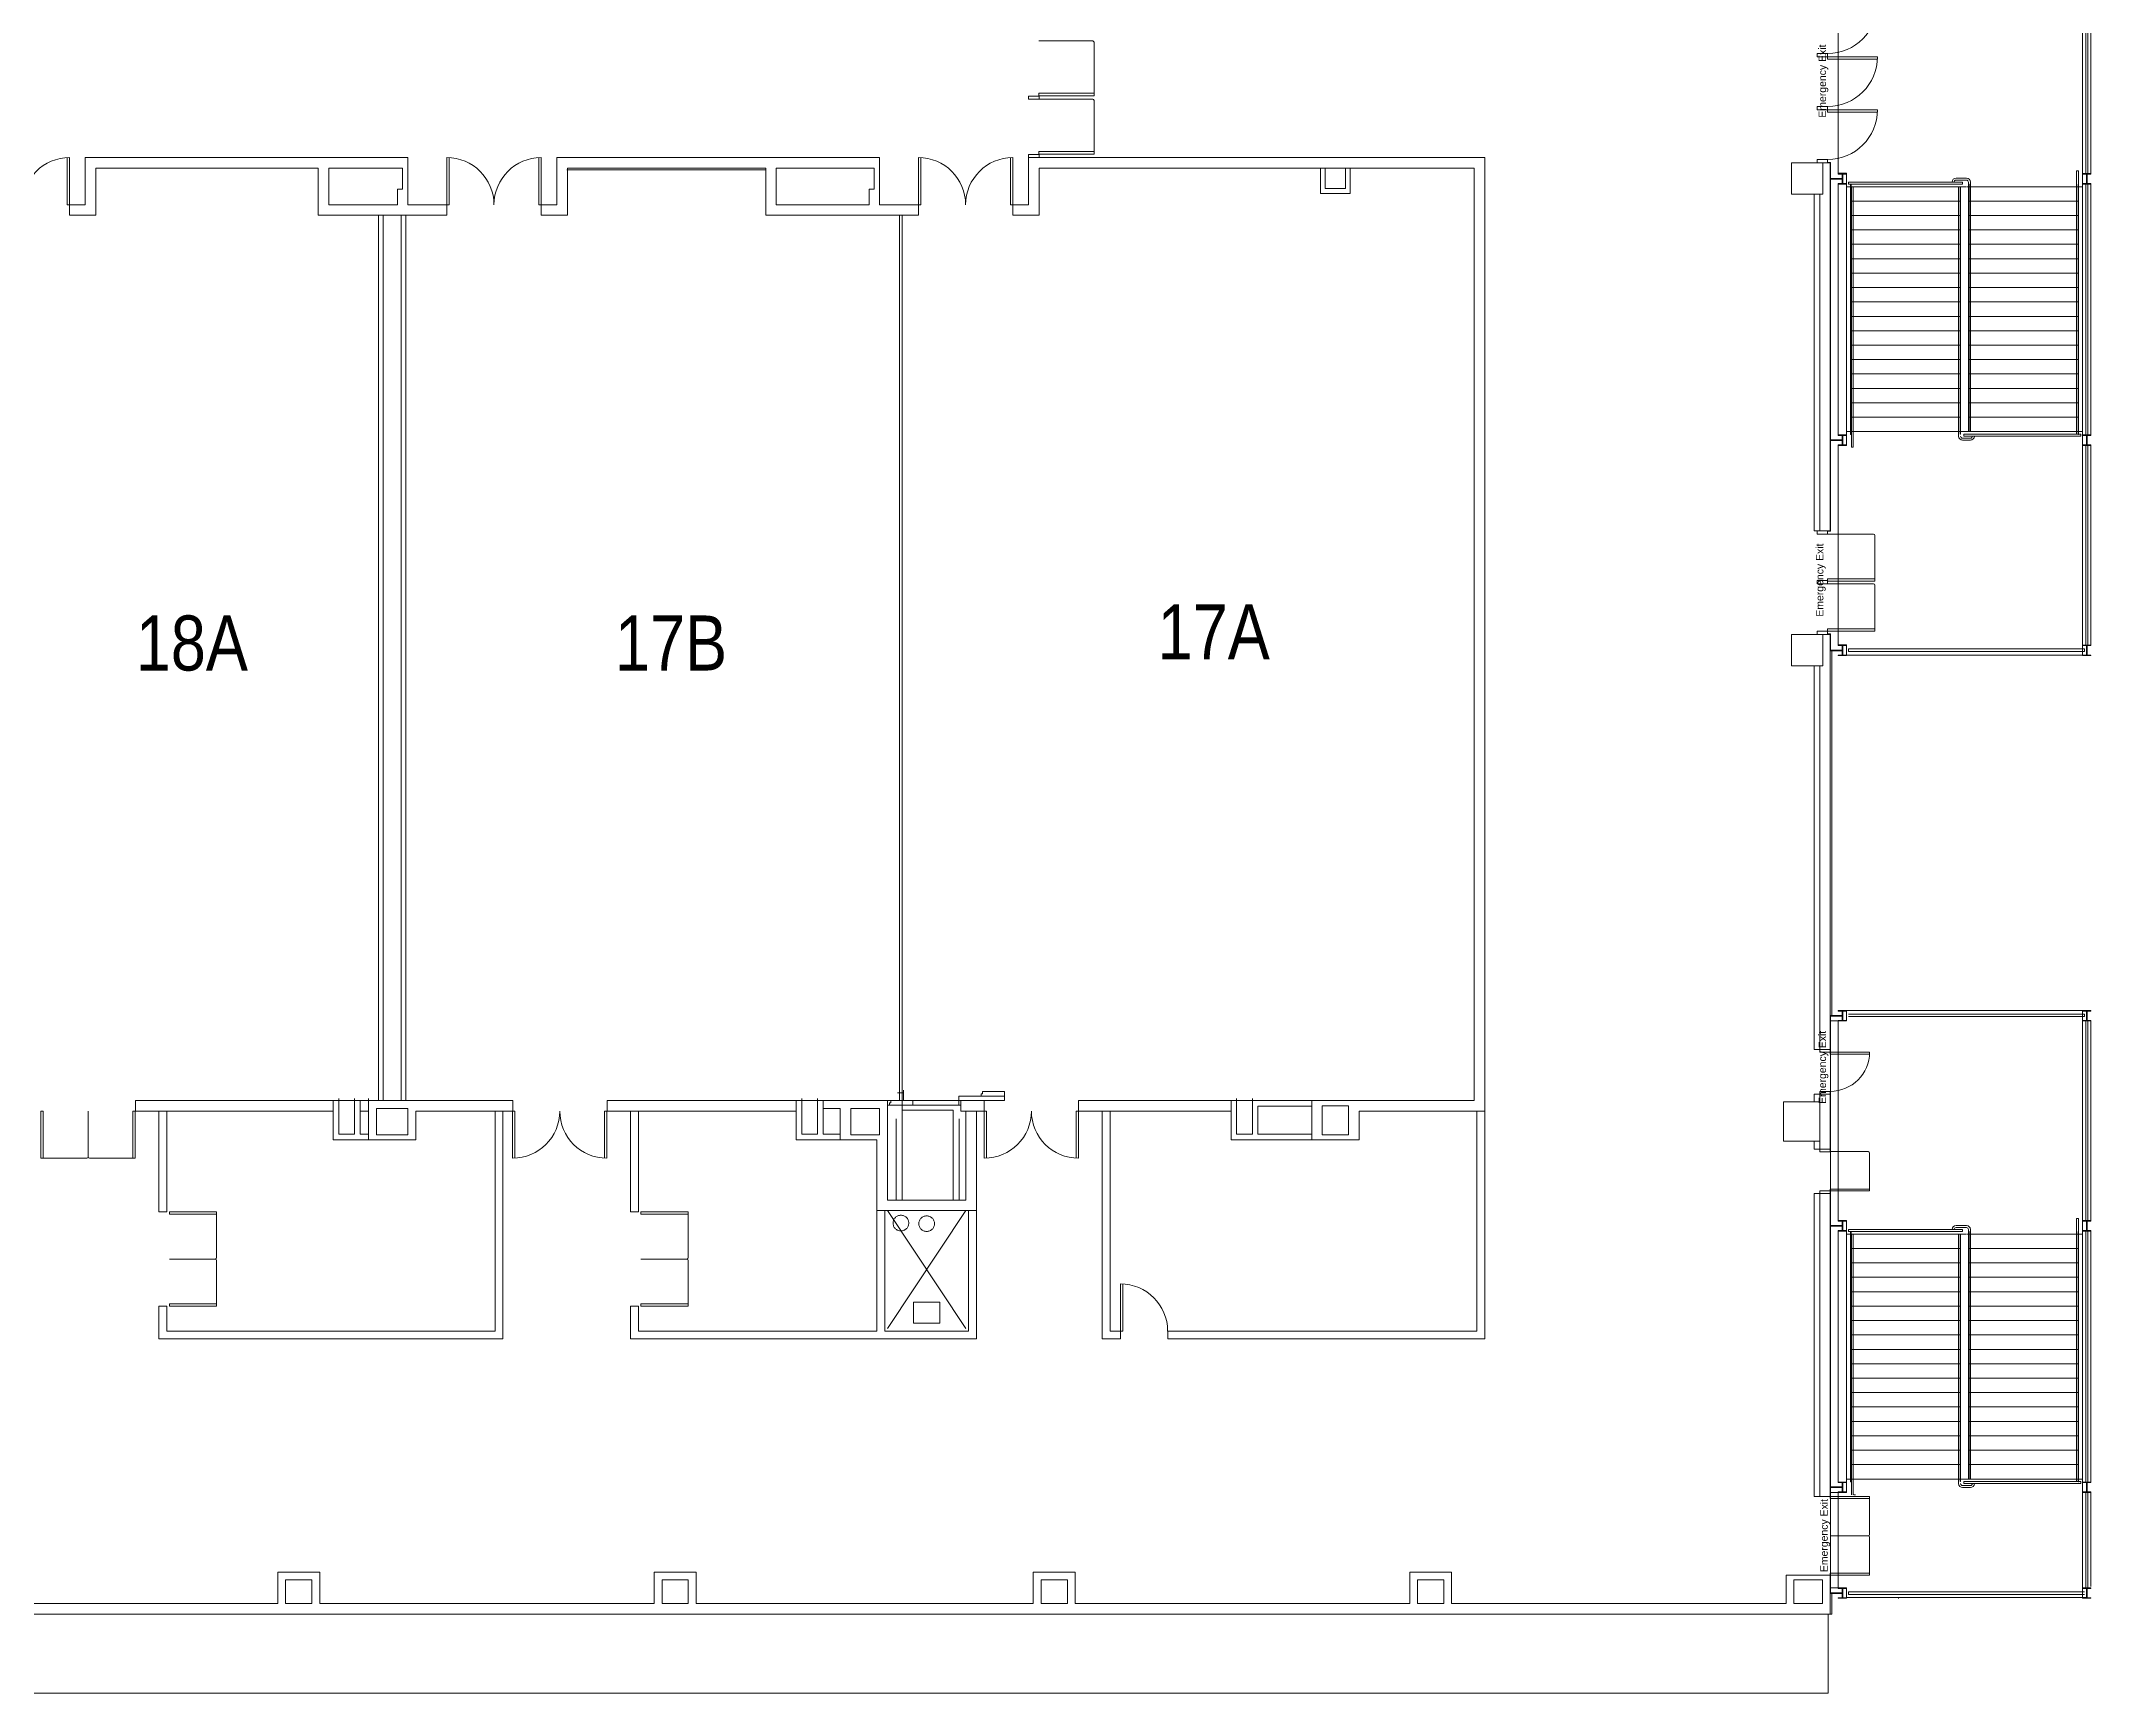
# Model space of a CAD drawing. Header units: inches. Extents: x -3410 to 5259, y -1080 to 3208.
# Drawn here: x 3694 to 5259, y -96 to 1166 of the extents above; entities that cross this region are included whole.
import ezdxf

# ---------------------------------------------------------------- set-up
doc = ezdxf.new("R2010")
doc.units = ezdxf.units.IN
doc.header["$LTSCALE"] = 48
doc.header["$MEASUREMENT"] = 0
for name, color, linetype, lineweight in [('Venue-Airwalls', 7, 'Continuous', 5), ('Venue-Fire Apparatus and Text', 7, 'Continuous', 5), ('Venue-Text-Room ID', 5, 'Continuous', 5), ('Venue-Walls and Doors', 7, 'Continuous', 5)]:
    doc.layers.add(name, color=color, linetype=linetype, lineweight=lineweight)
doc.styles.add('Arial', font='Arial')
doc.styles.add('Arial Narrow', font='ARIALN.TTF')

# ---------------------------------------------------------------- blocks, each defined once
blk = doc.blocks.new('Group-12-1-1')
at = {"layer": 'Venue-Walls and Doors', "color": 7, "linetype": 'Continuous', "flags": 128}
blk.add_lwpolyline([(3668.988, -38.751, 0.41421356), (3706.988, -0.751), (3668.988, -0.751), (3668.988, -2.598), (3706.988, -2.598)], format="xyb", dxfattribs=at)
blk = doc.blocks.new('Group-13-1-1')
at = {"layer": 'Venue-Walls and Doors', "color": 7, "linetype": 'Continuous', "flags": 128}
blk.add_lwpolyline([(3668.988, -79.251, 0.41421356), (3706.988, -41.251), (3668.988, -41.251), (3668.988, -43.098), (3706.988, -43.098)], format="xyb", dxfattribs=at)
blk = doc.blocks.new('Group-14-1-1')
at = {"layer": 'Venue-Walls and Doors', "color": 7, "linetype": 'Continuous', "flags": 128}
blk.add_lwpolyline([(3668.988, -119.751, 0.41421356), (3706.988, -81.751), (3668.988, -81.751), (3668.988, -83.598), (3706.988, -83.598)], format="xyb", dxfattribs=at)
blk = doc.blocks.new('Group-15-1-1')
at = {"layer": 'Venue-Walls and Doors', "color": 7, "linetype": 'Continuous', "flags": 128}
blk.add_lwpolyline([(3668.989, -443.753), (3703.989, -443.753, -0.41421356), (3704.989, -444.753), (3704.989, -479.753), (3668.989, -479.753), (3668.989, -478.003), (3704.989, -478.003)], format="xyb", dxfattribs=at)
blk = doc.blocks.new('Group-16-1-1')
at = {"layer": 'Venue-Walls and Doors', "color": 7, "linetype": 'Continuous', "flags": 128}
blk.add_lwpolyline([(3668.989, -405.753), (3703.989, -405.753, -0.41421356), (3704.989, -406.753), (3704.989, -441.753), (3668.989, -441.753), (3668.989, -440.003), (3704.989, -440.003)], format="xyb", dxfattribs=at)
blk = doc.blocks.new('Group-26-1-1')
at = {"layer": 'Venue-Walls and Doors', "color": 7, "linetype": 'Continuous', "flags": 128}
blk.add_lwpolyline([(3045.28, -118.251), (3045.28, -154.251), (3047.029, -154.251), (3047.029, -118.251, 0.41421356), (3011.029, -154.251, 0.41421356), (2975.029, -118.251), (2975.029, -154.251), (2976.779, -154.251), (2976.779, -118.251)], format="xyb", dxfattribs=at)
blk = doc.blocks.new('Group-73-1')
at = {"layer": 'Venue-Walls and Doors', "color": 7, "linetype": 'Continuous', "flags": 128}
blk.add_lwpolyline([(3067.029, -29.253), (3108.029, -29.253, -0.41421356), (3109.029, -30.253), (3109.029, -71.253), (3067.029, -71.253), (3067.029, -69.212), (3109.029, -69.212)], format="xyb", dxfattribs=at)
blk = doc.blocks.new('Group-74-1')
at = {"layer": 'Venue-Walls and Doors', "color": 7, "linetype": 'Continuous', "flags": 128}
blk.add_lwpolyline([(3067.029, -73.753), (3108.029, -73.753, -0.41421356), (3109.029, -74.753), (3109.029, -115.753), (3067.029, -115.753), (3067.029, -113.712), (3109.029, -113.712)], format="xyb", dxfattribs=at)
blk = doc.blocks.new('Group-75-1')
at = {"layer": 'Venue-Walls and Doors', "color": 7, "linetype": 'Continuous', "flags": 128}
blk.add_lwpolyline([(3670.99, -831.253), (3670.991, -831.253, 0.4142038), (3700.991, -801.254), (3700.991, -801.253), (3670.991, -801.253), (3670.991, -802.711), (3700.991, -802.711)], format="xyb", dxfattribs=at)
blk = doc.blocks.new('Group-76-1')
at = {"layer": 'Venue-Walls and Doors', "color": 7, "linetype": 'Continuous', "flags": 128}
blk.add_lwpolyline([(3670.99, -877.252), (3699.99, -877.252, -0.41421356), (3700.99, -878.252), (3700.99, -907.252), (3670.99, -907.252), (3670.99, -905.794), (3700.99, -905.794)], format="xyb", dxfattribs=at)
blk = doc.blocks.new('Group-87-1')
at = {"layer": 'Venue-Walls and Doors', "color": 7, "linetype": 'Continuous', "flags": 128}
blk.add_lwpolyline([(3700.988, -1142.086), (3670.988, -1142.086), (3670.988, -1140.628), (3700.988, -1140.628), (3700.987, -1169.628, -0.41421356), (3699.987, -1170.628), (3670.987, -1170.628), (3699.987, -1170.628, -0.41421356), (3700.987, -1171.628), (3700.987, -1200.628), (3670.987, -1200.628), (3670.987, -1199.17), (3700.987, -1199.17)], format="xyb", dxfattribs=at)
blk = doc.blocks.new('Group-150-1')
at = {"layer": 'Venue-Walls and Doors', "color": 7, "linetype": 'Continuous', "flags": 128}
blk.add_lwpolyline([(3165.238, -1014.253, 0.41421356), (3129.238, -978.253), (3129.238, -1014.253), (3130.988, -1014.253), (3130.988, -978.253)], format="xyb", dxfattribs=at)
blk = doc.blocks.new('Group-154-1')
at = {"layer": 'Venue-Walls and Doors', "color": 7, "linetype": 'Continuous', "flags": 128}
blk.add_lwpolyline([(2685.28, -118.251), (2685.28, -154.251), (2687.029, -154.251), (2687.029, -118.251, 0.41421356), (2651.029, -154.251, 0.41421356), (2615.029, -118.251), (2615.029, -154.251), (2616.779, -154.251), (2616.779, -118.251)], format="xyb", dxfattribs=at)
blk = doc.blocks.new('Group-155-1')
at = {"layer": 'Venue-Walls and Doors', "color": 7, "linetype": 'Continuous', "flags": 128}
blk.add_lwpolyline([(2325.28, -118.251), (2325.28, -154.251), (2327.029, -154.251), (2327.029, -118.251, 0.41421356), (2291.029, -154.251, 0.41421356), (2255.029, -118.251), (2255.029, -154.251), (2256.779, -154.251), (2256.779, -118.251)], format="xyb", dxfattribs=at)
blk = doc.blocks.new('Group-156-1')
at = {"layer": 'Venue-Walls and Doors', "color": 7, "linetype": 'Continuous', "flags": 128}
blk.add_lwpolyline([(2375.489, -882.253), (2375.489, -846.253), (2377.238, -846.253), (2377.238, -882.253), (2342.238, -882.253, -0.41421356), (2341.238, -881.253), (2341.238, -846.253), (2341.238, -881.253, -0.41421356), (2340.238, -882.253), (2305.238, -882.253), (2305.238, -846.253), (2306.988, -846.253), (2306.988, -882.253)], format="xyb", dxfattribs=at)
blk = doc.blocks.new('Group-165-1')
at = {"layer": 'Venue-Walls and Doors', "color": 7, "linetype": 'Continuous', "flags": 128}
blk.add_lwpolyline([(2439.238, -925.003), (2403.238, -925.003), (2403.238, -923.253), (2439.238, -923.253), (2439.238, -958.253, -0.41421356), (2438.238, -959.253), (2403.238, -959.253), (2438.238, -959.253, -0.41421356), (2439.238, -960.253), (2439.238, -995.253), (2403.238, -995.253), (2403.238, -993.503), (2439.238, -993.503)], format="xyb", dxfattribs=at)
blk = doc.blocks.new('Group-166-1')
at = {"layer": 'Venue-Walls and Doors', "color": 7, "linetype": 'Continuous', "flags": 128}
blk.add_lwpolyline([(2799.238, -925.003), (2763.238, -925.003), (2763.238, -923.253), (2799.238, -923.253), (2799.238, -958.253, -0.41421356), (2798.238, -959.253), (2763.238, -959.253), (2798.238, -959.253, -0.41421356), (2799.238, -960.253), (2799.238, -995.253), (2763.238, -995.253), (2763.238, -993.503), (2799.238, -993.503)], format="xyb", dxfattribs=at)
blk = doc.blocks.new('Group-253-1')
at = {"layer": 'Venue-Walls and Doors', "color": 7, "linetype": 'Continuous', "flags": 128}
blk.add_lwpolyline([(3095.489, -882.253), (3095.489, -846.253), (3097.238, -846.253), (3097.238, -882.253, -0.41421356), (3061.238, -846.253, -0.41421356), (3025.238, -882.253), (3025.238, -846.253), (3026.988, -846.253), (3026.988, -882.253)], format="xyb", dxfattribs=at)
blk = doc.blocks.new('Group-254-1')
at = {"layer": 'Venue-Walls and Doors', "color": 7, "linetype": 'Continuous', "flags": 128}
blk.add_lwpolyline([(2735.489, -882.253), (2735.489, -846.253), (2737.238, -846.253), (2737.238, -882.253, -0.41421356), (2701.238, -846.253, -0.41421356), (2665.238, -882.253), (2665.238, -846.253), (2666.988, -846.253), (2666.988, -882.253)], format="xyb", dxfattribs=at)

msp = doc.modelspace()

# ---------------------------------------------------------------- linework, layer by layer
at = {"layer": 'Venue-Airwalls', "linetype": 'Continuous'}
for p, q in [((4349.4, 356.7), (4349.4, 1032.7)), ((4351.4, 280.7), (4351.4, 1032.7)), ((4347.9, 362.7), (4351.9, 362.7)), ((4352.4, 356.7), (4352.4, 364.7))]:
    msp.add_line(p, q, dxfattribs=at)
at = {"layer": 'Venue-Walls and Doors', "linetype": 'Continuous'}
for p, q in [((5252.4, 1054.5), (5252.4, 1227.5)), ((5065.9, 1064.7), (5065.9, 1217.3)), ((5254.9, 1064.7), (5254.9, 1217.3)), ((5256.4, 1064.7), (5256.4, 1217.3)), ((5258.9, 1064.7), (5258.9, 1217.3)), ((3728, 1040.7), (3728, 1076.7)), ((3974.2, 1076.7), (3728, 1076.7)), ((3736, 1032.7), (3736, 1068.7)), ((3905.8, 1068.7), (3736, 1068.7)), ((3905.8, 1032.7), (3905.8, 1068.7)), ((3970.2, 1068.7), (3913.8, 1068.7)), ((3913.8, 1040.7), (3913.8, 1068.7)), ((3970.2, 1052.7), (3970.2, 1068.7)), ((3974.2, 1040.7), (3974.2, 1076.7)), ((4334.2, 1076.7), (4088, 1076.7)), ((4088, 1040.7), (4088, 1076.7)), ((4247, 1067.4), (4095.6, 1067.4)), ((4096, 1032.7), (4096, 1068.7)), ((4247.4, 1068.7), (4096, 1068.7)), ((4247.4, 1032.7), (4247.4, 1068.7)), ((4330.2, 1068.7), (4255.4, 1068.7)), ((4255.4, 1040.7), (4255.4, 1068.7)), ((4330.2, 1052.7), (4330.2, 1068.7)), ((4334.2, 1040.7), (4334.2, 1076.7)), ((4448, 1040.7), (4448, 1079.2)), ((4796.2, 1076.7), (4448, 1076.7)), ((4456, 1032.7), (4456, 1068.7)), ((4788.2, 1068.7), (4456, 1068.7)), ((4670.8, 1068.7), (4670.8, 1049.4)), ((4674.4, 1068.7), (4674.4, 1053)), ((4689.9, 1068.7), (4689.9, 1053)), ((4693.5, 1068.7), (4693.5, 1049.4)), ((4788.2, 1068.7), (4788.2, 356.7)), ((4796.2, 1076.7), (4796.2, 174.7)), ((5060.2, 1073), (5057.9, 1073)), ((5059.9, 1072.7), (5059.9, 791.7)), ((5060.2, 791.5), (5060.2, 1073)), ((5065.9, 1064.7), (5072.4, 1064.7)), ((5072.4, 1064.8), (5072.4, 1054.5)), ((5247.9, 865.3), (5247.9, 1066.5)), ((5247.9, 1066.5), (5249.4, 1066.5)), ((5249.4, 865.3), (5249.4, 1066.5)), ((3966.2, 1052.7), (3966.2, 1040.7)), ((3966.2, 1052.7), (3970.2, 1052.7)), ((4326.2, 1040.7), (4326.2, 1052.7)), ((4326.2, 1052.7), (4330.2, 1052.7)), ((4693.5, 1049.4), (4670.8, 1049.4)), ((4689.9, 1053), (4674.4, 1053)), ((5047.7, 1048.7), (5047.7, 791.7)), ((5051.9, 1048.7), (5051.9, 791.7)), ((5065.9, 1056.8), (5065.9, 865.2)), ((5072.4, 1056.8), (5072.4, 865.2)), ((5075.4, 1054.5), (5072.4, 1054.5)), ((5073.9, 1058), (5160.9, 1058)), ((5073.9, 1058), (5073.9, 1056.5)), ((5160.9, 1056.5), (5073.9, 1056.5)), ((5075.4, 865.3), (5075.4, 1056.5)), ((5075.8, 865.3), (5075.8, 1056.5)), ((5075.8, 1054.5), (5163.4, 1054.5)), ((5076.2, 855.5), (5076.2, 1054.5)), ((5077.4, 855.5), (5077.4, 1054.5)), ((5163.9, 1061), (5155.9, 1061)), ((5163.9, 1059.5), (5155.9, 1059.5)), ((5157.9, 1054.5), (5157.9, 864)), ((5159, 1054.5), (5159, 865.5)), ((5159.4, 1054.5), (5159.4, 865.5)), ((5160.9, 1056.5), (5160.9, 1058)), ((5249, 1054.5), (5163.8, 1054.5)), ((5165.4, 1058), (5165.4, 867.5)), ((5165.8, 1056.5), (5165.4, 1056.5)), ((5165.8, 1056.5), (5165.8, 867.5)), ((5166.9, 1058), (5166.9, 867.5)), ((5249, 865.3), (5249, 1056.5)), ((5249, 1056.5), (5249.4, 1056.5)), ((5249.4, 1054.5), (5252.4, 1054.5)), ((5252.4, 1054.5), (5252.4, 867.5)), ((5254.9, 1056.8), (5254.9, 865.2)), ((5256.4, 1056.8), (5256.4, 865.2)), ((5258.9, 1056.8), (5258.9, 865.2)), ((3728, 1040.7), (3716, 1040.7)), ((3716, 1040.7), (3716, 1032.7)), ((3736, 1032.7), (3716, 1032.7)), ((3905.8, 1032.7), (4004, 1032.7)), ((3913.8, 1040.7), (3966.2, 1040.7)), ((3951.7, 356.7), (3951.7, 1032.7)), ((3955.3, 356.7), (3955.3, 1032.7)), ((3969, 1032.7), (3969, 356.7)), ((3972.7, 1032.7), (3972.7, 356.7)), ((3974.2, 1040.7), (4004, 1040.7)), ((4004, 1040.7), (4004, 1032.7)), ((4088, 1040.7), (4076, 1040.7)), ((4076, 1040.7), (4076, 1032.7)), ((4096, 1032.7), (4076, 1032.7)), ((4364, 1032.7), (4247.4, 1032.7)), ((4255.4, 1040.7), (4326.2, 1040.7)), ((4334.2, 1040.7), (4364, 1040.7)), ((4364, 1040.7), (4364, 1032.7)), ((4448, 1040.7), (4436, 1040.7)), ((4436, 1040.7), (4436, 1032.7)), ((4456, 1032.7), (4436, 1032.7)), ((5075.8, 1043.5), (5159, 1043.5)), ((5249, 1043.5), (5165.8, 1043.5)), ((5075.8, 1032.5), (5159, 1032.5)), ((5075.8, 1021.5), (5159, 1021.5)), ((5249, 1032.5), (5165.8, 1032.5)), ((5249, 1021.5), (5165.8, 1021.5)), ((5075.8, 1010.5), (5159, 1010.5)), ((5249, 1010.5), (5165.8, 1010.5)), ((5075.8, 999.5), (5159, 999.5)), ((5075.8, 988.5), (5159, 988.5)), ((5249, 999.5), (5165.8, 999.5)), ((5249, 988.5), (5165.8, 988.5)), ((5075.8, 977.5), (5159, 977.5)), ((5249, 977.5), (5165.8, 977.5)), ((5075.8, 966.5), (5159, 966.5)), ((5075.8, 955.5), (5159, 955.5)), ((5249, 966.5), (5165.8, 966.5)), ((5249, 955.5), (5165.8, 955.5)), ((5075.8, 944.5), (5159, 944.5)), ((5249, 944.5), (5165.8, 944.5)), ((5075.8, 933.5), (5159, 933.5)), ((5249, 933.5), (5165.8, 933.5)), ((5075.8, 922.5), (5159, 922.5)), ((5075.8, 911.5), (5159, 911.5)), ((5249, 922.5), (5165.8, 922.5)), ((5249, 911.5), (5165.8, 911.5)), ((5075.8, 900.5), (5159, 900.5)), ((5249, 900.5), (5165.8, 900.5)), ((5075.8, 889.5), (5159, 889.5)), ((5075.8, 878.5), (5159, 878.5)), ((5249, 889.5), (5165.8, 889.5)), ((5249, 878.5), (5165.8, 878.5)), ((5075.4, 867.5), (5072.4, 867.5)), ((5072.4, 867.5), (5072.4, 857.3)), ((5075.4, 865.3), (5075.8, 865.3)), ((5075.8, 867.5), (5159, 867.5)), ((5159, 865.5), (5159.4, 865.5)), ((5249, 867.5), (5159.4, 867.5)), ((5160.9, 862.5), (5166.9, 862.5)), ((5160.9, 861), (5166.9, 861)), ((5161.9, 865.5), (5251.2, 865.5)), ((5161.9, 864), (5161.9, 865.5)), ((5251.2, 864), (5161.9, 864)), ((5249, 865.3), (5249.4, 865.3)), ((5249.4, 867.5), (5252.4, 867.5)), ((5251.2, 864), (5251.2, 865.5)), ((5252.4, 696.8), (5252.4, 867.5)), ((5065.9, 857.3), (5065.9, 704.7)), ((5072.4, 857.3), (5065.9, 857.3)), ((5076.2, 855.5), (5077.4, 855.5)), ((5254.9, 704.7), (5254.9, 857.3)), ((5256.4, 704.7), (5256.4, 857.3)), ((5258.9, 704.7), (5258.9, 857.3)), ((5047.7, 791.7), (5059.9, 791.7)), ((5057.9, 791.5), (5060.2, 791.5)), ((5057.9, 713), (5060.2, 713)), ((5059.9, 712.7), (5059.9, 393.7)), ((5060.2, 700.7), (5060.2, 713)), ((5065.9, 704.7), (5072.4, 704.7)), ((5072.4, 704.7), (5072.4, 696.8)), ((5047.7, 395.7), (5047.7, 688.7)), ((5051.9, 393.7), (5051.9, 688.7)), ((5059.9, 700.7), (5069, 700.7)), ((5069, 700.2), (5059.9, 700.2)), ((5061.2, 700.2), (5061.2, 421.8)), ((5072.4, 696.8), (5252.4, 696.8)), ((5073.9, 701.6), (5253.9, 701.6)), ((5073.9, 699.6), (5073.9, 701.6)), ((5073.9, 699.6), (5253.9, 699.6)), ((5253.9, 701.6), (5253.9, 699.6)), ((5072.4, 425.5), (5252.4, 425.5)), ((5072.4, 417.6), (5072.4, 425.5)), ((5073.9, 422.8), (5253.9, 422.8)), ((5252.4, 425.5), (5252.4, 254.8)), ((5253.9, 420.8), (5253.9, 422.8)), ((5059.9, 421.8), (5069, 421.8)), ((5069, 421.3), (5059.9, 421.3)), ((5060.2, -19), (5060.2, 421.3)), ((5060.2, 417.6), (5065.9, 417.6)), ((5065.9, 265), (5065.9, 417.6)), ((5073.9, 420.8), (5253.9, 420.8)), ((5254.9, 417.6), (5254.9, 265)), ((5256.4, 417.6), (5256.4, 265)), ((5258.9, 417.6), (5258.9, 265)), ((5047.7, 395.7), (5059.9, 395.7)), ((5051.9, 393.7), (5059.9, 393.7)), ((4394.7, 360.2), (4394.7, 353.2)), ((4394.7, 360.2), (4429.7, 360.2)), ((4411.7, 362), (4411.7, 360.2)), ((4411.7, 362), (4412.9, 362)), ((4429.7, 363.7), (4412.9, 363.7)), ((4412.9, 362), (4412.9, 363.7)), ((4429.7, 363.7), (4429.7, 356.7)), ((5047.7, 361.7), (5059.9, 361.7)), ((5047.7, 355.7), (5047.7, 361.7)), ((5051.9, 317.7), (5051.9, 363.7)), ((5051.9, 363.7), (5059.9, 363.7)), ((5059.9, 317.7), (5059.9, 363.7)), ((3766.2, 356.7), (4054.2, 356.7)), ((3766.2, 348.7), (3766.2, 356.7)), ((3917.3, 348.7), (3766.2, 348.7)), ((3784.2, 348.7), (3784.2, 271.7)), ((3790.2, 348.7), (3790.2, 271.7)), ((3917.3, 356.7), (3917.3, 326.7)), ((3921.5, 358.2), (3921.5, 331)), ((3933.5, 358.2), (3933.5, 331)), ((3937.8, 356.7), (3937.8, 331)), ((3944.2, 348.7), (3937.8, 348.7)), ((3944.2, 358.2), (3944.2, 326.7)), ((3950.2, 350.7), (3950.2, 330.7)), ((3974.2, 350.7), (3950.2, 350.7)), ((3974.2, 330.7), (3974.2, 350.7)), ((3980.2, 326.7), (3980.2, 348.7)), ((3980.2, 348.7), (4054.2, 348.7)), ((4040.8, 348.7), (4040.8, 180.7)), ((4046.8, 348.7), (4046.8, 174.7)), ((4054.2, 348.7), (4054.2, 356.7)), ((4126.2, 348.7), (4126.2, 356.7)), ((4126.2, 356.7), (4429.7, 356.7)), ((4270.7, 348.7), (4126.2, 348.7)), ((4144.2, 348.7), (4144.2, 271.7)), ((4150.2, 348.7), (4150.2, 271.7)), ((4270.7, 356.7), (4270.7, 326.7)), ((4274.9, 358.2), (4274.9, 331)), ((4286.9, 358.2), (4286.9, 331)), ((4291.2, 356.7), (4291.2, 331)), ((4304.2, 350.7), (4291.2, 350.7)), ((4304.2, 350.7), (4304.2, 326.7)), ((4334.2, 350.7), (4312.2, 350.7)), ((4312.2, 330.7), (4312.2, 350.7)), ((4334.2, 330.7), (4334.2, 350.7)), ((4340.2, 356.7), (4340.2, 280.7)), ((4340.2, 353.2), (4396.2, 353.2)), ((4342.9, 355), (4341.7, 355)), ((4341.7, 355), (4341.7, 353.2)), ((4342.9, 355), (4342.9, 356.7)), ((4390.4, 349.4), (4351.4, 349.4)), ((4359.7, 356.7), (4359.7, 353.2)), ((4390.4, 280.7), (4390.4, 349.4)), ((4396.2, 356.7), (4396.2, 348.7)), ((4414.2, 348.7), (4396.2, 348.7)), ((4400.2, 348.7), (4400.2, 280.7)), ((4408.2, 348.7), (4408.2, 174.7)), ((4414.2, 348.7), (4414.2, 356.7)), ((4486.2, 348.7), (4486.2, 356.7)), ((4788.2, 356.7), (4486.2, 356.7)), ((4602.5, 348.7), (4486.2, 348.7)), ((4504.2, 348.7), (4504.2, 174.7)), ((4510.2, 348.7), (4510.2, 180.7)), ((4602.5, 356.7), (4602.5, 326.7)), ((4606.8, 358.2), (4606.8, 331)), ((4618.8, 358.2), (4618.8, 331)), ((4623, 352.5), (4664.2, 352.5)), ((4623, 352.5), (4623, 331)), ((4664.2, 356.7), (4664.2, 326.7)), ((4672.2, 352.7), (4672.2, 330.7)), ((4692.2, 352.7), (4672.2, 352.7)), ((4692.2, 330.7), (4692.2, 352.7)), ((4700.2, 326.7), (4700.2, 348.7)), ((4700.2, 348.7), (4796.2, 348.7)), ((4790.2, 348.7), (4790.2, 180.7)), ((5051.9, 355.7), (5024.2, 355.7)), ((5024.2, 355.7), (5024.2, 325.7)), ((3933.5, 331), (3921.5, 331)), ((3944.2, 331), (3937.8, 331)), ((3950.2, 330.7), (3974.2, 330.7)), ((4286.9, 331), (4274.9, 331)), ((4304.2, 331), (4291.2, 331)), ((4312.2, 330.7), (4334.2, 330.7)), ((4346.9, 342.9), (4346.9, 280.7)), ((4394.9, 342.9), (4394.9, 280.7)), ((4606.8, 331), (4618.8, 331)), ((4623, 331), (4664.2, 331)), ((4672.2, 330.7), (4692.2, 330.7)), ((3980.2, 326.7), (3917.3, 326.7)), ((4332.2, 326.7), (4270.7, 326.7)), ((4332.2, 326.7), (4332.2, 180.7)), ((4602.5, 326.7), (4700.2, 326.7)), ((5024.2, 325.7), (5051.9, 325.7)), ((5047.7, 319.7), (5047.7, 325.7)), ((5047.7, 319.7), (5059.9, 319.7)), ((5051.9, 317.7), (5059.9, 317.7)), ((5047.7, 285.7), (5059.9, 285.7)), ((5047.7, 285.7), (5047.7, 54.4)), ((5051.9, 287.7), (5059.9, 287.7)), ((5051.9, 287.7), (5051.9, 54.4)), ((5059.9, 54.4), (5059.9, 287.7)), ((3784.2, 271.7), (3790.2, 271.7)), ((4144.2, 271.7), (4150.2, 271.7)), ((4408.2, 272.7), (4332.2, 272.7)), ((4338.2, 272.7), (4338.2, 180.7)), ((4400.2, 280.7), (4340.2, 280.7)), ((4400.2, 272.7), (4340.2, 182.7)), ((4340.2, 272.7), (4400.2, 182.7)), ((4402.2, 272.7), (4402.2, 180.7)), ((5247.9, 65.6), (5247.9, 266.8)), ((5247.9, 266.8), (5249.4, 266.8)), ((5249.4, 65.6), (5249.4, 266.8)), ((5065.9, 257.1), (5065.9, 65.5)), ((5072.4, 265.1), (5072.4, 254.8)), ((5072.4, 257.1), (5072.4, 65.5)), ((5075.4, 254.8), (5072.4, 254.8)), ((5073.9, 258.3), (5160.9, 258.3)), ((5073.9, 258.3), (5073.9, 256.8)), ((5160.9, 256.8), (5073.9, 256.8)), ((5075.4, 65.6), (5075.4, 256.8)), ((5075.8, 256.8), (5075.4, 256.8)), ((5075.8, 65.6), (5075.8, 256.8)), ((5075.8, 254.8), (5163.4, 254.8)), ((5076.2, 55.8), (5076.2, 254.8)), ((5077.4, 55.8), (5077.4, 254.8)), ((5163.9, 261.3), (5155.9, 261.3)), ((5163.9, 259.8), (5155.9, 259.8)), ((5157.9, 254.8), (5157.9, 64.3)), ((5159, 254.8), (5159, 65.8)), ((5159.4, 254.8), (5159.4, 65.8)), ((5160.9, 256.8), (5160.9, 258.3)), ((5249, 254.8), (5163.8, 254.8)), ((5165.4, 258.3), (5165.4, 67.8)), ((5165.8, 256.8), (5165.4, 256.8)), ((5165.8, 256.8), (5165.8, 67.8)), ((5166.9, 258.3), (5166.9, 67.8)), ((5249, 65.6), (5249, 256.8)), ((5249, 256.8), (5249.4, 256.8)), ((5249.4, 254.8), (5252.4, 254.8)), ((5252.4, 254.8), (5252.4, 67.8)), ((5254.9, 257.1), (5254.9, 65.5)), ((5256.4, 257.1), (5256.4, 65.5)), ((5258.9, 257.1), (5258.9, 65.5)), ((5075.8, 243.8), (5159, 243.8)), ((5249, 243.8), (5165.8, 243.8)), ((5075.8, 232.8), (5159, 232.8)), ((5075.8, 221.8), (5159, 221.8)), ((5249, 232.8), (5165.8, 232.8)), ((5249, 221.8), (5165.8, 221.8)), ((5075.8, 210.8), (5159, 210.8)), ((5249, 210.8), (5165.8, 210.8)), ((3784.2, 199.7), (3790.2, 199.7)), ((3784.2, 199.7), (3784.2, 174.7)), ((3790.2, 199.7), (3790.2, 180.7)), ((4144.2, 199.7), (4150.2, 199.7)), ((4144.2, 199.7), (4144.2, 174.7)), ((4150.2, 199.7), (4150.2, 180.7)), ((5075.8, 199.8), (5159, 199.8)), ((5075.8, 188.8), (5159, 188.8)), ((5249, 199.8), (5165.8, 199.8)), ((5249, 188.8), (5165.8, 188.8)), ((4046.8, 174.7), (3784.2, 174.7)), ((4040.8, 180.7), (3790.2, 180.7)), ((4408.2, 174.7), (4144.2, 174.7)), ((4332.2, 180.7), (4150.2, 180.7)), ((4338.2, 180.7), (4402.2, 180.7)), ((4518.2, 174.7), (4504.2, 174.7)), ((4518.2, 180.7), (4510.2, 180.7)), ((4518.2, 180.7), (4518.2, 174.7)), ((4790.2, 180.7), (4554.2, 180.7)), ((4554.2, 180.7), (4554.2, 174.7)), ((4796.2, 174.7), (4554.2, 174.7)), ((5075.8, 177.8), (5159, 177.8)), ((5249, 177.8), (5165.8, 177.8)), ((5075.8, 166.8), (5159, 166.8)), ((5249, 166.8), (5165.8, 166.8)), ((5075.8, 155.8), (5159, 155.8)), ((5075.8, 144.8), (5159, 144.8)), ((5249, 155.8), (5165.8, 155.8)), ((5249, 144.8), (5165.8, 144.8)), ((5075.8, 133.8), (5159, 133.8)), ((5249, 133.8), (5165.8, 133.8)), ((5075.8, 122.8), (5159, 122.8)), ((5075.8, 111.8), (5159, 111.8)), ((5249, 122.8), (5165.8, 122.8)), ((5249, 111.8), (5165.8, 111.8)), ((5075.8, 100.8), (5159, 100.8)), ((5249, 100.8), (5165.8, 100.8)), ((5075.8, 89.8), (5159, 89.8)), ((5075.8, 78.8), (5159, 78.8)), ((5249, 89.8), (5165.8, 89.8)), ((5249, 78.8), (5165.8, 78.8)), ((5075.4, 67.8), (5072.4, 67.8)), ((5072.4, 67.8), (5072.4, 57.6)), ((5075.4, 65.6), (5075.8, 65.6)), ((5075.8, 67.8), (5159, 67.8)), ((5159, 65.8), (5159.4, 65.8)), ((5249, 67.8), (5159.4, 67.8)), ((5160.9, 62.8), (5166.9, 62.8)), ((5161.9, 65.8), (5251.2, 65.8)), ((5161.9, 64.3), (5161.9, 65.8)), ((5251.2, 64.3), (5161.9, 64.3)), ((5249, 65.6), (5249.4, 65.6)), ((5249.4, 67.8), (5252.4, 67.8)), ((5251.2, 64.3), (5251.2, 65.8)), ((5252.4, 67.8), (5252.4, -22.7)), ((5047.7, 54.4), (5059.9, 54.4)), ((5065.9, 57.6), (5059.9, 57.6)), ((5065.9, 57.6), (5065.9, -15.3)), ((5077.9, 55.8), (5079.2, 55.8)), ((5160.9, 61.3), (5166.9, 61.3)), ((5254.9, 57.6), (5254.9, -15.3)), ((5256.4, 57.6), (5256.4, -15.3)), ((5258.9, -14.4), (5258.9, 57.6)), ((3874.9, -3.3), (3906.9, -3.3)), ((3874.9, -27.3), (3874.9, -3.3)), ((3880.9, -9.3), (3900.9, -9.3)), ((3880.9, -27.3), (3880.9, -9.3)), ((3900.9, -27.3), (3900.9, -9.3)), ((3906.9, -27.3), (3906.9, -3.3)), ((4162.2, -3.3), (4194.2, -3.3)), ((4162.2, -27.3), (4162.2, -3.3)), ((4168.2, -9.3), (4188.2, -9.3)), ((4168.2, -27.3), (4168.2, -9.3)), ((4188.2, -27.3), (4188.2, -9.3)), ((4194.2, -27.3), (4194.2, -3.3)), ((4451.6, -3.3), (4483.6, -3.3)), ((4451.6, -27.3), (4451.6, -3.3)), ((4457.6, -9.3), (4477.6, -9.3)), ((4457.6, -27.3), (4457.6, -9.3)), ((4477.6, -27.3), (4477.6, -9.3)), ((4483.6, -27.3), (4483.6, -3.3)), ((4738.9, -3.3), (4770.9, -3.3)), ((4738.9, -27.3), (4738.9, -3.3)), ((4744.9, -9.3), (4764.9, -9.3)), ((4744.9, -27.3), (4744.9, -9.3)), ((4764.9, -27.3), (4764.9, -9.3)), ((4770.9, -27.3), (4770.9, -3.3)), ((5026.2, -5.6), (5059.9, -5.6)), ((5026.2, -27.3), (5026.2, -5.6)), ((5032.2, -9.3), (5053.9, -9.3)), ((5032.2, -27.3), (5032.2, -9.3)), ((5053.9, -27.3), (5053.9, -9.3)), ((5059.9, -35.3), (5059.9, -5.6)), ((5059.9, -15.3), (5065.9, -15.3)), ((5072.4, -15.3), (5072.4, -22.8)), ((3874.9, -27.3), (3618.2, -27.3)), ((3900.9, -27.3), (3880.9, -27.3)), ((4162.2, -27.3), (3906.9, -27.3)), ((4188.2, -27.3), (4168.2, -27.3)), ((4451.6, -27.3), (4194.2, -27.3)), ((4477.6, -27.3), (4457.6, -27.3)), ((4738.9, -27.3), (4483.6, -27.3)), ((4764.9, -27.3), (4744.9, -27.3)), ((5026.2, -27.3), (4770.9, -27.3)), ((5053.9, -27.3), (5032.2, -27.3)), ((5059.9, -19), (5069, -19)), ((5069, -19.5), (5059.9, -19.5)), ((5061.2, -35.3), (5061.2, -19.5)), ((5072.4, -22.8), (5255.2, -22.8)), ((5073.9, -18.4), (5253.9, -18.4)), ((5073.9, -20.4), (5073.9, -18.4)), ((5073.9, -20.4), (5253.9, -20.4)), ((5112.2, -23.3), (5111.7, -23.3)), ((3468.2, -35.3), (5061.2, -35.3)), ((5058.2, -95.6), (5058.2, -35.3)), ((3458.9, -95.6), (5058.2, -95.6)), ((4922.6, -95.6), (5044.2, -95.6))]:
    msp.add_line(p, q, dxfattribs=at)
at = {"layer": 'Venue-Walls and Doors', "linetype": 'Continuous', "flags": 128}
for points in [[(5057.9, 1156.2), (5049.9, 1156.2), (5049.9, 1153.7), (5057.9, 1153.7)], [(4456, 1123.7), (4456, 1121.2), (4448, 1121.2), (4448, 1123.7)], [(5057.9, 1115.7), (5057.9, 1113.2), (5049.9, 1113.2), (5049.9, 1115.7)], [(5057.9, 1075.2), (5057.9, 1072.7), (5049.9, 1072.7), (5049.9, 1075.2)], [(5057.9, 751.2), (5057.9, 753.7), (5049.9, 753.7), (5049.9, 751.2)], [(4356.5, 263.2), (4356.5, 262.7), (4356.4, 262.1), (4356.3, 261.5), (4356.1, 260.9), (4355.8, 260.4), (4355.5, 259.9), (4355.2, 259.4), (4354.8, 259), (4354.3, 258.6), (4353.9, 258.2), (4353.4, 257.9), (4352.8, 257.7), (4352.3, 257.5), (4351.7, 257.4), (4351.1, 257.3), (4350.5, 257.2), (4349.9, 257.3), (4349.4, 257.4), (4348.8, 257.5), (4348.2, 257.7), (4347.7, 257.9), (4347.2, 258.2), (4346.7, 258.6), (4346.3, 259), (4345.9, 259.4), (4345.5, 259.9), (4345.2, 260.4), (4345, 260.9), (4344.8, 261.5), (4344.6, 262.1), (4344.6, 262.7), (4344.5, 263.2), (4344.6, 263.8), (4344.6, 264.4), (4344.8, 265), (4345, 265.5), (4345.2, 266.1), (4345.5, 266.6), (4345.9, 267), (4346.3, 267.5), (4346.7, 267.9), (4347.2, 268.2), (4347.7, 268.5), (4348.2, 268.8), (4348.8, 269), (4349.4, 269.1), (4349.9, 269.2), (4350.5, 269.2), (4351.1, 269.2), (4351.7, 269.1), (4352.3, 269), (4352.8, 268.8), (4353.4, 268.5), (4353.9, 268.2), (4354.3, 267.9), (4354.8, 267.5), (4355.2, 267), (4355.5, 266.6), (4355.8, 266.1), (4356.1, 265.5), (4356.3, 265), (4356.4, 264.4), (4356.5, 263.8)], [(4376.2, 262.7), (4376.1, 262.2), (4376.1, 261.6), (4375.9, 261), (4375.7, 260.5), (4375.5, 259.9), (4375.2, 259.4), (4374.8, 258.9), (4374.4, 258.5), (4374, 258.1), (4373.5, 257.8), (4373, 257.5), (4372.5, 257.2), (4371.9, 257), (4371.3, 256.9), (4370.8, 256.8), (4370.2, 256.7), (4369.6, 256.8), (4369, 256.9), (4368.4, 257), (4367.9, 257.2), (4367.3, 257.5), (4366.8, 257.8), (4366.4, 258.1), (4365.9, 258.5), (4365.5, 258.9), (4365.2, 259.4), (4364.9, 259.9), (4364.6, 260.5), (4364.4, 261), (4364.3, 261.6), (4364.2, 262.2), (4364.2, 262.7), (4364.2, 263.3), (4364.3, 263.9), (4364.4, 264.5), (4364.6, 265), (4364.9, 265.6), (4365.2, 266.1), (4365.5, 266.6), (4365.9, 267), (4366.4, 267.4), (4366.8, 267.7), (4367.3, 268), (4367.9, 268.3), (4368.4, 268.5), (4369, 268.6), (4369.6, 268.7), (4370.2, 268.7), (4370.8, 268.7), (4371.3, 268.6), (4371.9, 268.5), (4372.5, 268.3), (4373, 268), (4373.5, 267.7), (4374, 267.4), (4374.4, 267), (4374.8, 266.6), (4375.2, 266.1), (4375.5, 265.6), (4375.7, 265), (4375.9, 264.5), (4376.1, 263.9), (4376.1, 263.3)], [(4360.2, 186.7), (4380.2, 186.7), (4380.2, 202.7), (4360.2, 202.7)]]:
    msp.add_lwpolyline(points, close=True, dxfattribs=at)
for points in [[(4448, 1076.7), (4456, 1076.7), (4456, 1079.2), (4448, 1079.2)], [(5059.9, 1072.7), (5030.2, 1072.7), (5030.2, 1048.7), (5054.2, 1048.7), (5054.2, 1072.7)], [(5069, 1060.2), (5060.2, 1060.2), (5060.2, 1060.7), (5069, 1060.7)], [(5069, 860.7), (5060.2, 860.7), (5060.2, 861.2), (5069, 861.2)], [(5049.9, 791.7), (5049.9, 789.2), (5057.9, 789.2), (5057.9, 791.7)], [(5059.9, 712.7), (5030.2, 712.7), (5030.2, 688.7), (5054.2, 688.7), (5054.2, 712.7)], [(5057.9, 712.7), (5057.9, 715.2), (5049.9, 715.2), (5049.9, 712.7)], [(5069, 260.8), (5060.2, 260.8), (5060.2, 261.3), (5069, 261.3)], [(5069, 61.3), (5060.2, 61.3), (5060.2, 61.8), (5069, 61.8)]]:
    msp.add_lwpolyline(points, dxfattribs=at)
for points in [[(5065.9, 1056.5), (5065.9, 1056.9), (5068.6, 1056.9, 0.414214), (5069, 1057.3), (5069, 1063.7, 0.414214), (5068.6, 1064.1), (5065.9, 1064.1), (5065.9, 1064.5), (5072.4, 1064.5), (5072.4, 1064.1), (5069.8, 1064.1, 0.414214), (5069.4, 1063.7), (5069.4, 1057.3, 0.414214), (5069.8, 1056.9), (5072.4, 1056.9), (5072.4, 1056.5), (5065.9, 1056.5)], [(5258.9, 1056.5), (5258.9, 1056.9), (5256.3, 1056.9, -0.414214), (5255.9, 1057.3), (5255.9, 1063.7, -0.414214), (5256.3, 1064.1), (5258.9, 1064.1), (5258.9, 1064.5), (5252.4, 1064.5), (5252.4, 1064.1), (5255.1, 1064.1, -0.414214), (5255.5, 1063.7), (5255.5, 1057.3, -0.414214), (5255.1, 1056.9), (5252.4, 1056.9), (5252.4, 1056.5), (5258.9, 1056.5)], [(5065.9, 857), (5065.9, 857.4), (5068.6, 857.4, 0.414214), (5069, 857.8), (5069, 864.2, 0.414214), (5068.6, 864.6), (5065.9, 864.6), (5065.9, 865), (5072.4, 865), (5072.4, 864.6), (5069.8, 864.6, 0.414214), (5069.4, 864.2), (5069.4, 857.8, 0.414214), (5069.8, 857.4), (5072.4, 857.4), (5072.4, 857), (5065.9, 857)], [(5258.9, 857), (5258.9, 857.4), (5256.3, 857.4, -0.414214), (5255.9, 857.8), (5255.9, 864.2, -0.414214), (5256.3, 864.6), (5258.9, 864.6), (5258.9, 865), (5252.4, 865), (5252.4, 864.6), (5255.1, 864.6, -0.414214), (5255.5, 864.2), (5255.5, 857.8, -0.414214), (5255.1, 857.4), (5252.4, 857.4), (5252.4, 857), (5258.9, 857)], [(5065.9, 696.5), (5065.9, 696.9), (5068.6, 696.9, 0.414214), (5069, 697.3), (5069, 703.7, 0.414214), (5068.6, 704.1), (5065.9, 704.1), (5065.9, 704.5), (5072.4, 704.5), (5072.4, 704.1), (5069.8, 704.1, 0.414214), (5069.4, 703.7), (5069.4, 697.3, 0.414214), (5069.8, 696.9), (5072.4, 696.9), (5072.4, 696.5), (5065.9, 696.5)], [(5258.9, 696.5), (5258.9, 696.9), (5256.3, 696.9, -0.414214), (5255.9, 697.3), (5255.9, 703.7, -0.414214), (5256.3, 704.1), (5258.9, 704.1), (5258.9, 704.5), (5252.4, 704.5), (5252.4, 704.1), (5255.1, 704.1, -0.414214), (5255.5, 703.7), (5255.5, 697.3, -0.414214), (5255.1, 696.9), (5252.4, 696.9), (5252.4, 696.5), (5258.9, 696.5)], [(5065.9, 417.5), (5065.9, 417.9), (5068.6, 417.9, 0.414214), (5069, 418.3), (5069, 424.7, 0.414214), (5068.6, 425.1), (5065.9, 425.1), (5065.9, 425.5), (5072.4, 425.5), (5072.4, 425.1), (5069.8, 425.1, 0.414214), (5069.4, 424.7), (5069.4, 418.3, 0.414214), (5069.8, 417.9), (5072.4, 417.9), (5072.4, 417.5), (5065.9, 417.5)], [(5258.9, 417.5), (5258.9, 417.9), (5256.3, 417.9, -0.414214), (5255.9, 418.3), (5255.9, 424.7, -0.414214), (5256.3, 425.1), (5258.9, 425.1), (5258.9, 425.5), (5252.4, 425.5), (5252.4, 425.1), (5255.1, 425.1, -0.414214), (5255.5, 424.7), (5255.5, 418.3, -0.414214), (5255.1, 417.9), (5252.4, 417.9), (5252.4, 417.5), (5258.9, 417.5)], [(5065.9, 257.1), (5065.9, 257.5), (5068.6, 257.5, 0.414214), (5069, 257.9), (5069, 264.3, 0.414214), (5068.6, 264.7), (5065.9, 264.7), (5065.9, 265.1), (5072.4, 265.1), (5072.4, 264.7), (5069.8, 264.7, 0.414214), (5069.4, 264.3), (5069.4, 257.9, 0.414214), (5069.8, 257.5), (5072.4, 257.5), (5072.4, 257.1), (5065.9, 257.1)], [(5258.9, 257.1), (5258.9, 257.5), (5256.3, 257.5, -0.414214), (5255.9, 257.9), (5255.9, 264.3, -0.414214), (5256.3, 264.7), (5258.9, 264.7), (5258.9, 265.1), (5252.4, 265.1), (5252.4, 264.7), (5255.1, 264.7, -0.414214), (5255.5, 264.3), (5255.5, 257.9, -0.414214), (5255.1, 257.5), (5252.4, 257.5), (5252.4, 257.1), (5258.9, 257.1)], [(5065.9, 57.5), (5065.9, 57.9), (5068.6, 57.9, 0.414214), (5069, 58.3), (5069, 64.7, 0.414214), (5068.6, 65.1), (5065.9, 65.1), (5065.9, 65.5), (5072.4, 65.5), (5072.4, 65.1), (5069.8, 65.1, 0.414214), (5069.4, 64.7), (5069.4, 58.3, 0.414214), (5069.8, 57.9), (5072.4, 57.9), (5072.4, 57.5), (5065.9, 57.5)], [(5258.9, 57.5), (5258.9, 57.9), (5256.3, 57.9, -0.414214), (5255.9, 58.3), (5255.9, 64.7, -0.414214), (5256.3, 65.1), (5258.9, 65.1), (5258.9, 65.5), (5252.4, 65.5), (5252.4, 65.1), (5255.1, 65.1, -0.414214), (5255.5, 64.7), (5255.5, 58.3, -0.414214), (5255.1, 57.9), (5252.4, 57.9), (5252.4, 57.5), (5258.9, 57.5)], [(5065.9, -23.3), (5065.9, -22.9), (5068.6, -22.9, 0.414214), (5069, -22.5), (5069, -16.1, 0.414214), (5068.6, -15.7), (5065.9, -15.7), (5065.9, -15.3), (5072.4, -15.3), (5072.4, -15.7), (5069.8, -15.7, 0.414214), (5069.4, -16.1), (5069.4, -22.5, 0.414214), (5069.8, -22.9), (5072.4, -22.9), (5072.4, -23.3), (5065.9, -23.3)], [(5258.9, -23.3), (5258.9, -22.9), (5256.3, -22.9, -0.414214), (5255.9, -22.5), (5255.9, -16.1, -0.414214), (5256.3, -15.7), (5258.9, -15.7), (5258.9, -15.3), (5252.4, -15.3), (5252.4, -15.7), (5255.1, -15.7, -0.414214), (5255.5, -16.1), (5255.5, -22.5, -0.414214), (5255.1, -22.9), (5252.4, -22.9), (5252.4, -23.3), (5258.9, -23.3)]]:
    msp.add_lwpolyline(points, format="xyb", dxfattribs=at)
at = {"layer": 'Venue-Walls and Doors', "linetype": 'Continuous'}
for centre, radius, start, end in [((5155.9, 1058), 3, 90, 180), ((5155.9, 1058), 1.5, 90, 180), ((5163.9, 1058), 3, 360, 90), ((5163.9, 1058), 1.5, 360, 90), ((5160.9, 864), 3, 180, 270), ((5160.9, 864), 1.5, 180, 270), ((5166.9, 864), 1.5, 270, 0), ((5166.9, 864), 3, 270, 360), ((5155.9, 258.3), 3, 90, 180), ((5155.9, 258.3), 1.5, 90, 180), ((5163.9, 258.3), 3, 360, 90), ((5163.9, 258.3), 1.5, 0, 90), ((5160.9, 64.3), 3, 180, 270), ((5160.9, 64.3), 1.5, 180, 270), ((5166.9, 64.3), 1.5, 270, 0), ((5166.9, 64.3), 3, 270, 360)]:
    msp.add_arc(centre, radius, start, end, dxfattribs=at)

# ---------------------------------------------------------------- block references
at = {"layer": 'Venue-Walls and Doors'}
for name in ['Group-12-1-1', 'Group-73-1', 'Group-13-1-1', 'Group-74-1', 'Group-14-1-1', 'Group-155-1', 'Group-154-1', 'Group-26-1-1', 'Group-16-1-1', 'Group-15-1-1', 'Group-75-1', 'Group-156-1', 'Group-254-1', 'Group-253-1', 'Group-76-1', 'Group-165-1', 'Group-166-1', 'Group-150-1', 'Group-87-1']:
    msp.add_blockref(name, (1388.9, 1195), dxfattribs=at)

# ---------------------------------------------------------------- texts
at = {"layer": 'Venue-Fire Apparatus and Text', "color": 1, "transparency": 33554687, "char_height": 5.708, "attachment_point": 7, "rotation": 90, "line_spacing_factor": 0.970891, "style": 'Arial'}
for insert in [(5058.4, 1107.2), (5056.4, 726.2), (5058.4, 354.2), (5059.7, -3.3)]:
    msp.add_mtext('Emergency Exit', dxfattribs=dict(at, insert=insert))
at = {"layer": 'Venue-Text-Room ID', "char_height": 42, "attachment_point": 1, "line_spacing_factor": 0.972647, "style": 'Arial Narrow'}
for s, insert in [('17A', (4546.5, 735.6)), ('18A', (3766.5, 727.1)), ('17B', (4132.3, 727.1))]:
    msp.add_mtext(s, dxfattribs=dict(at, insert=insert))

doc.saveas('drawing.dxf')
